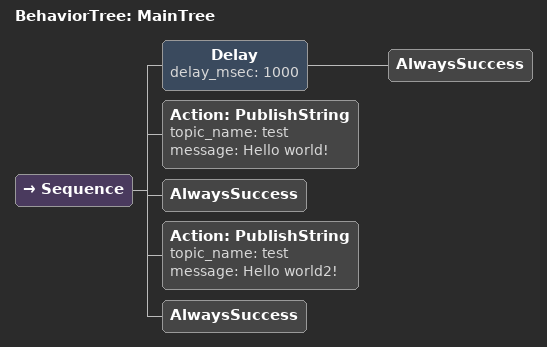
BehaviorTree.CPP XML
<?xml version="1.0"?>
<root BTCPP_format="4"  main_tree_to_execute="MainTree">
    <BehaviorTree ID="MainTree">
        <Sequence>
            <Delay delay_msec="1000">
                <AlwaysSuccess/>
            </Delay>
            <Action ID="PublishString" topic_name="test" message="Hello world!"/>
            <AlwaysSuccess/>
            <Action ID="PublishString" topic_name="test" message="Hello world2!"/>
            <AlwaysSuccess/>
        </Sequence>
    </BehaviorTree>
</root>
